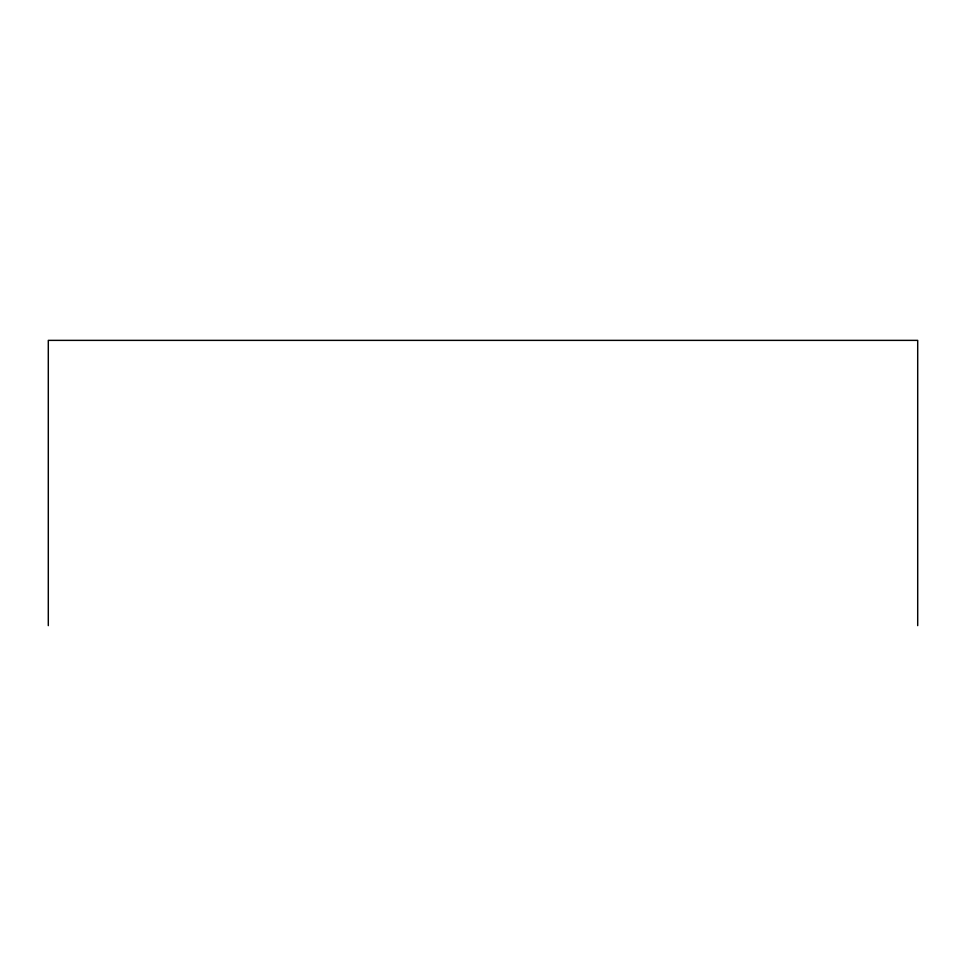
<?xml version="1.0" encoding="UTF-8"?>
<svg xmlns="http://www.w3.org/2000/svg" width="966" height="966" viewBox="0 0 966 966"><rect width="100%" height="100%" fill="white"/><g stroke="black" fill="none" stroke-linecap="round" stroke-linejoin="round"><path stroke-width="1.45" d="M917.7 625.63L917.7 340.37L48.3 340.37L48.3 625.63"/></g></svg>
